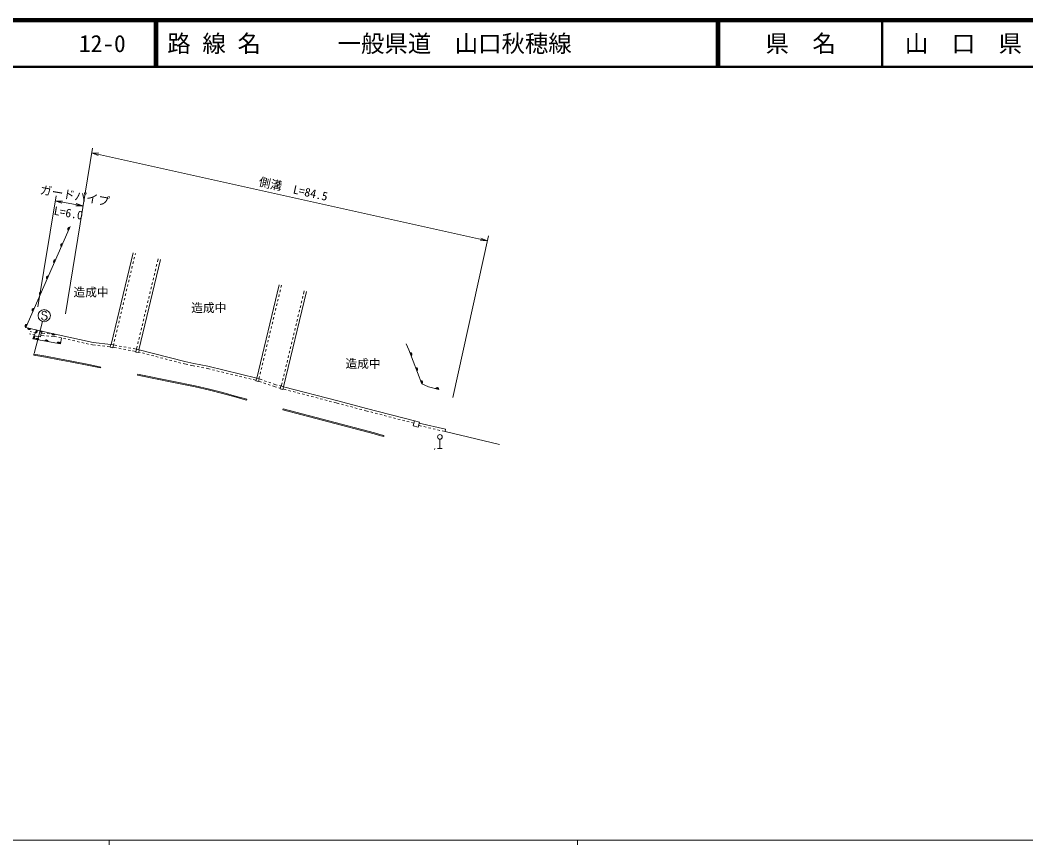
# Model space of a CAD drawing. Units: millimetres on the paper, with parts at other scales. Extents: x 40 to 680, y 20 to 380.
# Drawn here: x 149 to 363.7, y 204 to 380 of the extents above; entities that cross this region are included whole.
import ezdxf
from ezdxf.enums import TextEntityAlignment as Align

# ---------------------------------------------------------------- set-up
doc = ezdxf.new("R2010")
doc.units = ezdxf.units.MM
for name, color, linetype, lineweight in [('M-BGD', 7, 'Continuous', 13), ('M-STR-HTXT', 7, 'Continuous', 13), ('M-STR-STRC', 7, 'Continuous', 13), ('M-TTL', 2, 'Continuous', 140), ('M-TTL-BAND', 7, 'Continuous', 13), ('M-TTL-LINE', 7, 'Continuous', 50)]:
    doc.layers.add(name, color=color, linetype=linetype, lineweight=lineweight)
doc.layers.add('M-BGD-HTXT', color=7, linetype='Continuous')
doc.layers.add('M-TTL-TXT', color=7, linetype='Continuous')
doc.styles.add('ＭＳ ゴシック', font='')
doc.styles.get('ＭＳ ゴシック').set_extended_font_data('MS Gothic')

msp = doc.modelspace()

# ---------------------------------------------------------------- linework, layer by layer
at = {"layer": 'M-BGD'}
for p, q in [((150.163, 314.406), (159.67, 335.97)), ((168.394, 310.781), (173.071, 330.327)), ((173.258, 328.96), (173.375, 329.446)), ((173.491, 329.932), (173.558, 330.211)), ((174.299, 309.675), (178.907, 328.931)), ((178.266, 328.403), (178.42, 329.047)), ((172.56, 326.042), (172.677, 326.529)), ((172.793, 327.015), (172.909, 327.501)), ((173.026, 327.987), (173.142, 328.474)), ((177.801, 326.458), (177.917, 326.944)), ((178.034, 327.431), (178.15, 327.917)), ((172.095, 324.097), (172.211, 324.583)), ((172.327, 325.07), (172.444, 325.556)), ((177.335, 324.513), (177.452, 324.999)), ((177.568, 325.486), (177.685, 325.972)), ((171.629, 322.152), (171.746, 322.638)), ((171.862, 323.125), (171.978, 323.611)), ((176.87, 322.568), (176.986, 323.054)), ((177.103, 323.541), (177.219, 324.027)), ((199.476, 303.613), (204.273, 323.528)), ((204.404, 321.938), (204.521, 322.424)), ((204.638, 322.91), (204.759, 323.411)), ((209.454, 321.552), (209.62, 322.241)), ((171.164, 320.207), (171.28, 320.693)), ((171.397, 321.18), (171.513, 321.666)), ((176.172, 319.65), (176.288, 320.137)), ((176.405, 320.623), (176.521, 321.109)), ((176.637, 321.595), (176.754, 322.082)), ((203.936, 319.993), (204.053, 320.48)), ((204.17, 320.966), (204.287, 321.452)), ((205.206, 301.779), (210.106, 322.123)), ((208.986, 319.607), (209.103, 320.093)), ((209.22, 320.58), (209.337, 321.066)), ((170.698, 318.262), (170.815, 318.748)), ((170.931, 319.234), (171.047, 319.721)), ((175.706, 317.705), (175.823, 318.192)), ((175.939, 318.678), (176.055, 319.164)), ((203.467, 318.049), (203.585, 318.535)), ((203.702, 319.021), (203.819, 319.507)), ((208.517, 317.663), (208.635, 318.149)), ((208.752, 318.635), (208.869, 319.121)), ((170, 315.344), (170.117, 315.831)), ((170.233, 316.317), (170.349, 316.803)), ((170.466, 317.289), (170.582, 317.776)), ((175.241, 315.76), (175.357, 316.247)), ((175.474, 316.733), (175.59, 317.219)), ((202.999, 316.105), (203.116, 316.591)), ((203.233, 317.077), (203.35, 317.563)), ((208.049, 315.718), (208.166, 316.205)), ((208.283, 316.691), (208.4, 317.177)), ((153.538, 313.647), (150.163, 314.406)), ((151.121, 313.554), (151.402, 313.472)), ((153.757, 315.682), (151.933, 308.837)), ((169.535, 313.399), (169.651, 313.885)), ((169.767, 314.372), (169.884, 314.858)), ((174.775, 313.815), (174.892, 314.301)), ((175.008, 314.788), (175.125, 315.274)), ((202.297, 313.188), (202.414, 313.674)), ((202.531, 314.16), (202.648, 314.646)), ((202.765, 315.132), (202.882, 315.618)), ((207.581, 313.774), (207.698, 314.26)), ((207.815, 314.746), (207.932, 315.232)), ((150.932, 313.086), (151.216, 313.014)), ((151.7, 312.891), (151.984, 312.819)), ((151.882, 313.332), (152.163, 313.249)), ((153.373, 312.692), (154.118, 312.643)), ((153.459, 313.188), (154.196, 313.139)), ((154.616, 312.61), (155.115, 312.577)), ((154.695, 313.106), (155.194, 313.073)), ((155.614, 312.545), (156.358, 312.495)), ((155.693, 313.04), (156.43, 312.992)), ((156.358, 312.495), (156.741, 312.409)), ((157.229, 312.3), (157.717, 312.19)), ((157.568, 310.951), (157.785, 312.174)), ((158.205, 312.08), (158.693, 311.97)), ((159.18, 311.86), (159.668, 311.751)), ((160.156, 311.641), (160.644, 311.531)), ((161.132, 311.421), (161.619, 311.311)), ((169.069, 311.454), (169.186, 311.94)), ((169.302, 312.427), (169.418, 312.913)), ((174.31, 311.87), (174.426, 312.356)), ((174.543, 312.843), (174.659, 313.329)), ((201.828, 311.244), (201.946, 311.73)), ((202.063, 312.216), (202.18, 312.702)), ((207.113, 311.83), (207.23, 312.316)), ((207.347, 312.802), (207.464, 313.288)), ((162.107, 311.202), (162.595, 311.092)), ((163.083, 310.982), (163.57, 310.872)), ((164.058, 310.763), (164.441, 310.676)), ((164.441, 310.676), (165.083, 310.613)), ((164.521, 311.171), (168.304, 310.798)), ((165.58, 310.564), (166.078, 310.515)), ((166.575, 310.466), (167.073, 310.417)), ((167.571, 310.368), (168.212, 310.304)), ((168.304, 310.798), (168.194, 310.208)), ((168.784, 310.097), (168.194, 310.208)), ((168.304, 310.798), (168.894, 310.687)), ((168.894, 310.687), (168.784, 310.097)), ((168.802, 310.196), (169.538, 310.058)), ((168.886, 310.69), (168.953, 310.968)), ((168.894, 310.687), (169.63, 310.549)), ((170.03, 309.966), (170.521, 309.874)), ((170.122, 310.457), (170.613, 310.365)), ((171.013, 309.782), (171.504, 309.69)), ((171.105, 310.273), (171.596, 310.181)), ((171.996, 309.598), (172.487, 309.506)), ((172.088, 310.089), (172.579, 309.997)), ((172.979, 309.414), (173.715, 309.276)), ((173.071, 309.905), (173.807, 309.767)), ((173.807, 309.767), (173.696, 309.178)), ((173.807, 309.767), (173.961, 310.411)), ((173.807, 309.767), (174.397, 309.657)), ((174.077, 310.898), (174.194, 311.384)), ((174.397, 309.657), (174.286, 309.067)), ((174.397, 309.657), (184.159, 307.119)), ((201.36, 309.299), (201.477, 309.785)), ((201.594, 310.271), (201.711, 310.757)), ((206.41, 308.913), (206.527, 309.399)), ((206.644, 309.885), (206.761, 310.371)), ((206.878, 310.857), (206.996, 311.344)), ((231.946, 309.669), (231.356, 310.936)), ((234.702, 302.398), (231.946, 309.669)), ((151.852, 308.528), (151.895, 308.723)), ((173.696, 309.178), (174.286, 309.067)), ((174.304, 309.164), (174.577, 309.093)), ((175.061, 308.968), (175.545, 308.842)), ((176.029, 308.716), (176.513, 308.59)), ((176.997, 308.464), (177.481, 308.339)), ((177.965, 308.213), (178.449, 308.087)), ((178.933, 307.961), (179.417, 307.835)), ((179.901, 307.71), (180.384, 307.584)), ((180.868, 307.458), (181.352, 307.332)), ((181.836, 307.207), (182.32, 307.081)), ((184.159, 307.118), (186.066, 306.719)), ((200.892, 307.355), (201.009, 307.841)), ((201.126, 308.327), (201.243, 308.813)), ((205.942, 306.969), (206.059, 307.455)), ((206.176, 307.941), (206.293, 308.427)), ((166.15, 305.78), (166.194, 305.975)), ((182.804, 306.955), (183.288, 306.829)), ((183.772, 306.703), (184.045, 306.632)), ((184.045, 306.631), (184.761, 306.481)), ((185.25, 306.379), (185.967, 306.229)), ((185.967, 306.229), (186.236, 306.176)), ((186.066, 306.719), (189.065, 306.129)), ((186.727, 306.079), (187.217, 305.983)), ((187.708, 305.887), (188.198, 305.79)), ((188.689, 305.694), (188.958, 305.641)), ((188.958, 305.641), (189.511, 305.507)), ((189.065, 306.129), (199.462, 303.619)), ((189.997, 305.39), (190.483, 305.273)), ((190.969, 305.155), (191.455, 305.038)), ((200.424, 305.41), (200.541, 305.896)), ((200.658, 306.383), (200.775, 306.869)), ((205.474, 305.024), (205.591, 305.51)), ((205.708, 305.996), (205.825, 306.483)), ((174.023, 304.228), (174.067, 304.423)), ((191.941, 304.921), (192.427, 304.803)), ((192.914, 304.686), (193.4, 304.569)), ((193.886, 304.451), (194.372, 304.334)), ((194.858, 304.217), (195.344, 304.099)), ((195.83, 303.982), (196.316, 303.865)), ((196.802, 303.747), (197.288, 303.63)), ((197.774, 303.513), (198.26, 303.395)), ((198.746, 303.278), (199.299, 303.144)), ((199.462, 303.619), (199.267, 303.052)), ((199.267, 303.052), (199.834, 302.857)), ((199.462, 303.619), (200.03, 303.424)), ((200.03, 303.424), (199.834, 302.857)), ((199.867, 302.951), (200.467, 302.745)), ((199.952, 303.451), (200.072, 303.952)), ((200.03, 303.424), (200.621, 303.221)), ((200.19, 304.438), (200.307, 304.924)), ((201.094, 303.058), (201.567, 302.895)), ((205.005, 303.08), (205.122, 303.566)), ((205.239, 304.052), (205.357, 304.538)), ((200.94, 302.582), (201.413, 302.419)), ((201.886, 302.257), (202.358, 302.094)), ((202.039, 302.733), (202.512, 302.57)), ((202.831, 301.931), (203.432, 301.725)), ((202.985, 302.407), (203.576, 302.204)), ((203.432, 301.725), (203.724, 301.649)), ((203.576, 302.204), (203.859, 302.13)), ((204.208, 301.523), (204.5, 301.446)), ((204.343, 302.004), (204.626, 301.93)), ((204.626, 301.93), (204.474, 301.35)), ((205.055, 301.198), (204.474, 301.35)), ((204.626, 301.93), (205.206, 301.779)), ((204.722, 301.905), (204.888, 302.594)), ((205.206, 301.779), (205.055, 301.198)), ((205.08, 301.295), (205.789, 301.109)), ((205.206, 301.779), (216.782, 298.745)), ((206.272, 300.983), (206.756, 300.856)), ((207.24, 300.729), (207.723, 300.602)), ((236.154, 301.75), (234.702, 302.398)), ((236.154, 301.75), (238.342, 301.191)), ((192.168, 300.308), (195.09, 299.516)), ((192.22, 300.501), (195.143, 299.709)), ((197.315, 298.928), (197.376, 299.118)), ((208.207, 300.475), (208.691, 300.349)), ((209.174, 300.222), (209.658, 300.095)), ((210.142, 299.968), (210.625, 299.842)), ((211.109, 299.715), (211.593, 299.588)), ((212.076, 299.461), (212.56, 299.335)), ((213.044, 299.208), (213.527, 299.081)), ((214.011, 298.954), (214.495, 298.828)), ((214.978, 298.701), (215.462, 298.574)), ((216.782, 298.745), (222.928, 297.123)), ((205.053, 296.866), (205.106, 297.059)), ((205.053, 296.866), (224.579, 291.725)), ((205.106, 297.059), (224.63, 291.918)), ((215.946, 298.447), (216.654, 298.262)), ((216.654, 298.262), (217.069, 298.152)), ((217.552, 298.025), (218.036, 297.897)), ((218.519, 297.769), (219.003, 297.642)), ((219.486, 297.514), (219.97, 297.387)), ((220.453, 297.259), (220.937, 297.132)), ((221.42, 297.004), (221.903, 296.877)), ((222.387, 296.749), (222.801, 296.64)), ((222.801, 296.64), (223.327, 296.504)), ((222.928, 297.123), (233.152, 294.479)), ((223.812, 296.378), (224.296, 296.253)), ((224.78, 296.128), (225.264, 296.003)), ((225.748, 295.878), (226.232, 295.752)), ((226.716, 295.627), (227.2, 295.502)), ((227.684, 295.377), (228.168, 295.252)), ((228.652, 295.127), (229.136, 295.001)), ((229.62, 294.876), (230.104, 294.751)), ((230.589, 294.626), (231.073, 294.501)), ((231.557, 294.375), (232.041, 294.25)), ((233.178, 294.472), (232.898, 293.409)), ((233.152, 294.479), (233.178, 294.472)), ((233.178, 294.472), (234.242, 294.192)), ((232.525, 294.125), (233.051, 293.989)), ((233.961, 293.128), (232.898, 293.409)), ((234.242, 294.192), (233.961, 293.128)), ((234.061, 293.504), (234.689, 293.358)), ((234.188, 293.987), (239.813, 292.682)), ((235.176, 293.245), (235.663, 293.132)), ((236.15, 293.019), (236.637, 292.906)), ((237.124, 292.793), (237.611, 292.68)), ((238.098, 292.567), (238.585, 292.454)), ((239.072, 292.341), (239.7, 292.195)), ((239.813, 292.682), (239.7, 292.195)), ((239.7, 292.195), (251.28, 289.453)), ((226.592, 291.145), (226.639, 291.339)), ((238.591, 288.554), (238.591, 290.554)), ((237.457, 288.36), (237.519, 288.596)), ((238.091, 288.554), (239.091, 288.554))]:
    msp.add_line(p, q, dxfattribs=at)
for points in [[(152.433, 313.895), (151.645, 312.006), (157.568, 310.951)], [(151.914, 312.651), (153.322, 312.393), (153.538, 313.647)], [(153.538, 313.647), (156.43, 312.992), (164.521, 311.171)], [(151.852, 308.528), (154.372, 308.09), (157.291, 307.526), (159.622, 307.072), (163.97, 306.243), (166.15, 305.78)], [(151.895, 308.723), (154.408, 308.287), (157.329, 307.722), (159.659, 307.269), (164.01, 306.439), (166.194, 305.975)], [(174.023, 304.228), (174.35, 304.166), (181.344, 302.761), (186.311, 301.768), (189.375, 301.052), (192.168, 300.308)], [(174.067, 304.423), (174.389, 304.362), (181.384, 302.957), (186.354, 301.963), (189.423, 301.246), (192.219, 300.502)], [(195.091, 299.515), (196.524, 299.133), (197.315, 298.928)], [(195.143, 299.709), (196.575, 299.326), (197.376, 299.118)], [(224.573, 291.726), (225.702, 291.391), (226.592, 291.145)], [(224.63, 291.918), (225.757, 291.583), (226.639, 291.339)]]:
    msp.add_lwpolyline(points, dxfattribs=at)
msp.add_circle((238.591, 291.054), 0.5, dxfattribs=at)
for centre, radius, start, end in [((159.483, 335.411), 0.354, 75.00612, 237.4113), ((159.483, 335.411), 0.283, 77.23016, 235.18726), ((159.483, 335.411), 0.212, 80.97649, 231.44094), ((159.483, 335.411), 0.142, 88.68822, 223.72921), ((159.483, 335.411), 0.1, 99.00588, 213.41155), ((157.961, 331.96), 0.354, 75.00612, 237.4113), ((157.961, 331.96), 0.283, 77.23016, 235.18726), ((157.961, 331.96), 0.212, 80.97649, 231.44094), ((157.961, 331.96), 0.142, 88.68822, 223.72921), ((157.961, 331.96), 0.1, 99.00588, 213.41155), ((156.44, 328.509), 0.354, 75.00612, 237.4113), ((156.44, 328.509), 0.283, 77.23016, 235.18726), ((156.44, 328.509), 0.212, 80.97649, 231.44094), ((156.44, 328.509), 0.142, 88.68822, 223.72921), ((156.44, 328.509), 0.1, 99.00588, 213.41155), ((154.918, 325.058), 0.354, 75.00612, 237.4113), ((154.918, 325.058), 0.283, 77.23016, 235.18726), ((154.918, 325.058), 0.212, 80.97649, 231.44094), ((154.918, 325.058), 0.142, 88.68822, 223.72921), ((154.918, 325.058), 0.1, 99.00588, 213.41155), ((153.397, 321.607), 0.354, 75.00612, 237.4113), ((153.397, 321.607), 0.283, 77.23016, 235.18726), ((153.397, 321.607), 0.212, 80.97649, 231.44094), ((153.397, 321.607), 0.142, 88.68822, 223.72921), ((153.397, 321.607), 0.1, 99.00588, 213.41155), ((151.875, 318.156), 0.354, 75.00612, 237.4113), ((151.875, 318.156), 0.283, 77.23016, 235.18726), ((151.875, 318.156), 0.212, 80.97649, 231.44094), ((151.875, 318.156), 0.142, 88.68822, 223.72921), ((151.875, 318.156), 0.1, 99.00588, 213.41155), ((150.354, 314.704), 0.354, 75.00612, 237.4113), ((150.354, 314.704), 0.283, 77.23016, 235.18726), ((150.354, 314.704), 0.212, 80.97649, 231.44094), ((150.354, 314.704), 0.142, 88.68822, 223.72921), ((150.354, 314.704), 0.1, 99.00588, 213.41155), ((150.887, 314.299), 0.354, 176.03837, 338.44355), ((150.887, 314.299), 0.283, 178.26241, 336.21951), ((150.887, 314.299), 0.212, 182.00874, 332.47318), ((150.887, 314.299), 0.142, 189.72047, 324.76145), ((150.887, 314.299), 0.1, 200.03813, 314.44379), ((152.248, 313.593), 0.354, 256.16669, 58.57187), ((152.248, 313.593), 0.283, 258.39073, 56.34783), ((152.248, 313.593), 0.212, 262.13706, 52.6015), ((152.248, 313.593), 0.142, 269.84879, 44.88977), ((152.248, 313.593), 0.1, 280.16645, 34.57211), ((153.423, 313.728), 0.354, 176.03837, 338.44355), ((153.423, 313.728), 0.283, 178.26241, 336.21951), ((153.423, 313.728), 0.212, 182.00874, 332.47318), ((153.423, 313.728), 0.142, 189.72047, 324.76145), ((153.423, 313.728), 0.1, 200.03813, 314.44379), ((151.729, 312.35), 0.354, 256.16669, 58.57187), ((151.729, 312.35), 0.283, 258.39073, 56.34783), ((151.729, 312.35), 0.212, 262.13706, 52.6015), ((151.729, 312.35), 0.142, 269.84879, 44.88977), ((151.729, 312.35), 0.1, 280.16645, 34.57211), ((152.57, 311.786), 0.354, 358.70373, 161.1089), ((152.57, 311.786), 0.283, 0.92777, 158.88487), ((152.57, 311.786), 0.212, 4.67409, 155.13854), ((152.57, 311.786), 0.142, 12.38582, 147.42681), ((152.57, 311.786), 0.1, 22.70348, 137.10915), ((154.557, 311.432), 0.354, 358.70373, 161.1089), ((154.557, 311.432), 0.283, 0.92777, 158.88487), ((154.557, 311.432), 0.212, 4.67409, 155.13854), ((154.557, 311.432), 0.142, 12.38582, 147.42681), ((154.557, 311.432), 0.1, 22.70348, 137.10915), ((156.101, 313.122), 0.354, 176.03837, 338.44355), ((156.101, 313.122), 0.283, 178.26241, 336.21951), ((156.101, 313.122), 0.212, 182.00874, 332.47318), ((156.101, 313.122), 0.142, 189.72047, 324.76145), ((156.101, 313.122), 0.1, 200.03813, 314.44379), ((157.214, 310.959), 0.354, 358.70373, 161.1089), ((157.214, 310.959), 0.283, 0.92777, 158.88487), ((157.214, 310.959), 0.212, 4.67409, 155.13854), ((157.214, 310.959), 0.142, 12.38582, 147.42681), ((157.214, 310.959), 0.1, 22.70348, 137.10915), ((232.266, 308.671), 0.354, 299.52522, 101.9304), ((232.266, 308.671), 0.283, 301.74926, 99.70636), ((232.266, 308.671), 0.212, 305.49558, 95.96003), ((232.266, 308.671), 0.142, 313.20731, 88.2483), ((232.266, 308.671), 0.1, 323.52498, 77.93064), ((233.479, 305.473), 0.354, 299.52522, 101.9304), ((233.479, 305.473), 0.283, 301.74926, 99.70636), ((233.479, 305.473), 0.212, 305.49558, 95.96003), ((233.479, 305.473), 0.142, 313.20731, 88.2483), ((233.479, 305.473), 0.1, 323.52498, 77.93064), ((234.527, 302.707), 0.354, 299.52522, 101.9304), ((234.527, 302.707), 0.283, 301.74926, 99.70636), ((234.527, 302.707), 0.212, 305.49558, 95.96003), ((234.527, 302.707), 0.142, 313.20731, 88.2483), ((234.527, 302.707), 0.1, 323.52498, 77.93064), ((237.99, 301.225), 0.354, 354.45935, 156.86452), ((237.99, 301.225), 0.283, 356.68339, 154.64049), ((237.99, 301.225), 0.212, 0.42971, 150.89416), ((237.99, 301.225), 0.142, 8.14144, 143.18243), ((237.99, 301.225), 0.1, 18.4591, 132.86477)]:
    msp.add_arc(centre, radius, start, end, dxfattribs=at)
at = {"layer": 'M-STR-HTXT'}
for p, q in [((164.387, 352.702), (158.614, 317.356)), ((164.225, 351.709), (248.758, 332.915)), ((164.225, 351.709), (165.635, 351.14)), ((164.225, 351.709), (165.744, 351.628)), ((156.624, 342.489), (152.753, 318.791)), ((156.448, 341.412), (162.373, 340.371)), ((156.448, 341.412), (157.882, 340.906)), ((156.448, 341.412), (157.969, 341.399)), ((162.373, 340.371), (160.853, 340.384)), ((162.373, 340.371), (160.939, 340.877)), ((248.999, 333.996), (241.325, 299.479)), ((248.758, 332.915), (247.24, 332.996)), ((248.758, 332.915), (247.348, 333.484))]:
    msp.add_line(p, q, dxfattribs=at)
at = {"layer": 'M-STR-STRC'}
for p, q in [((153.99, 317.879), (153.754, 317.761)), ((154.226, 317.879), (153.99, 317.879)), ((154.463, 317.761), (154.226, 317.879)), ((153.636, 316.224), (153.517, 316.461)), ((153.754, 317.761), (153.636, 317.524)), ((153.636, 317.524), (153.636, 317.406)), ((153.636, 317.406), (153.754, 317.17)), ((153.754, 316.106), (153.636, 316.224)), ((153.754, 317.17), (154.463, 316.934)), ((153.99, 315.988), (153.754, 316.106)), ((154.226, 315.988), (153.99, 315.988)), ((154.463, 316.106), (154.226, 315.988)), ((154.581, 317.524), (154.463, 317.761)), ((154.463, 316.934), (154.581, 316.815)), ((154.581, 316.224), (154.463, 316.106)), ((154.581, 316.815), (154.699, 316.579)), ((154.699, 316.461), (154.581, 316.224)), ((154.699, 316.579), (154.699, 316.461))]:
    msp.add_line(p, q, dxfattribs=at)
msp.add_circle((154.108, 316.934), 1.3, dxfattribs=at)
at = {"layer": 'M-TTL'}
msp.add_line((680, 380), (40, 380), dxfattribs=at)
at = {"layer": 'M-TTL-BAND'}
for p, q in [((40, 205), (579, 205)), ((168, 205), (168, 204)), ((268, 205), (268, 204))]:
    msp.add_line(p, q, dxfattribs=at)
at = {"layer": 'M-TTL-LINE'}
for p, q in [((177.75, 380), (177.75, 370)), ((178.25, 380), (178.25, 370)), ((297.75, 380), (297.75, 370)), ((298.25, 380), (298.25, 370)), ((333, 380), (333, 370)), ((40, 370), (680, 370))]:
    msp.add_line(p, q, dxfattribs=at)

# ---------------------------------------------------------------- texts
at = {"layer": 'M-BGD-HTXT', "style": 'ＭＳ ゴシック'}
for p in [(164.095, 320.463), (189.246, 317.136), (222.178, 305.224)]:
    msp.add_text('造成中', height=1.833, dxfattribs=at).set_placement(p, align=Align.BOTTOM_CENTER)
at = {"layer": 'M-STR-HTXT', "style": 'ＭＳ ゴシック'}
msp.add_text('側溝\u3000L=84.5', height=1.833, rotation=347.465, dxfattribs=at).set_placement((207.285, 343.942), align=Align.MIDDLE_CENTER)
for s, p in [('ガードパイプ', (160.378, 341.088)), ('L=6.0', (159.024, 337.404))]:
    msp.add_text(s, height=1.833, rotation=350.033, dxfattribs=at).set_placement(p, align=Align.BOTTOM_CENTER)
at = {"layer": 'M-TTL-TXT', "style": 'ＭＳ ゴシック'}
for s, p in [('12-0', (161.521, 375)), ('路 線 名', (180.38, 375)), ('一般県道\u3000山口秋穂線', (216.734, 375))]:
    msp.add_text(s, height=3.666, dxfattribs=at).set_placement(p, align=Align.MIDDLE_LEFT)
for s, p in [('県\u3000名', (315.625, 375)), ('山\u3000口\u3000県', (350.375, 375))]:
    msp.add_text(s, height=3.666, dxfattribs=at).set_placement(p, align=Align.MIDDLE_CENTER)

doc.saveas('drawing.dxf')
